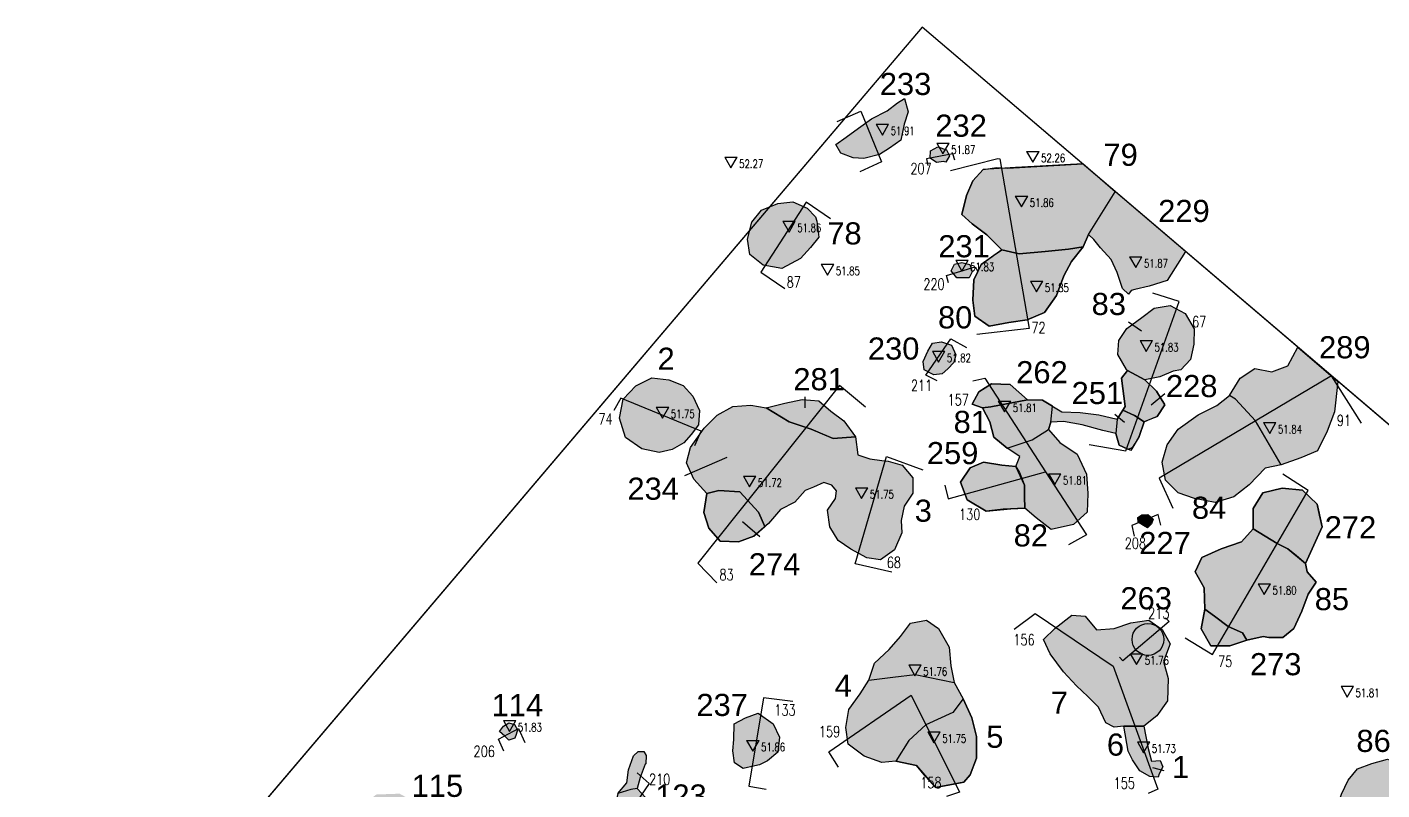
# Model space of a CAD drawing. Header units: millimetres. Extents: x 4462692 to 4462814, y 5793999 to 5794154.
# Drawn here: x 4462739.04 to 4462763.55, y 5794140.49 to 5794154.29 of the extents above; entities that cross this region are included whole.
import ezdxf

# ---------------------------------------------------------------- set-up
doc = ezdxf.new("R2010")
doc.units = ezdxf.units.MM
doc.linetypes.add('STRICHPUNKTX2', pattern=[50.8, 25.4, -12.7, 0, -12.7])
for name, color, linetype in [('00ProfilNr', 5, 'Continuous'), ('Befunde', 36, 'Continuous'), ('Befundnummern', 36, 'Continuous'), ('Flächengrenzen', 1, 'Continuous'), ('Grabungsgrenze', 102, 'STRICHPUNKTX2'), ('Gruben', 252, 'Continuous'), ('HÖHEN', 7, 'Continuous'), ('Pfosten', 254, 'Continuous'), ('Profile', 160, 'Continuous')]:
    doc.layers.add(name, color=color, linetype=linetype)
doc.styles.add('ROMANS', font='ROMANS.shx', dxfattribs={"width": 0.75})
doc.styles.get("Standard").update_dxf_attribs({"font": 'arial.ttf'})

# ---------------------------------------------------------------- blocks, each defined once
blk = doc.blocks.new('HP_FERTIG_OBERKANTE')
for p, q in [((-0.075, 0.13), (0.075, 0.13)), ((-0.075, 0.13), (0, 0)), ((0, 0), (0.075, 0.13))]:
    blk.add_line(p, q)
at = {"style": 'ROMANS', "width": 0.75}
blk.add_attdef('HÖHE', (0.1, 0), '', height=0.1, dxfattribs=at)

msp = doc.modelspace()

# ---------------------------------------------------------------- hatches: boundary and pattern name
at = {"layer": 'Gruben'}
h = msp.add_hatch(color=256, dxfattribs=at)
h.dxf.hatch_style = 1
h.paths.add_polyline_path([(4462754.912, 5794153.003), (4462754.978, 5794152.758), (4462754.909, 5794152.537), (4462754.851, 5794152.246), (4462754.641, 5794152.103), (4462754.464, 5794151.985), (4462754.178, 5794151.914), (4462753.983, 5794151.925), (4462753.763, 5794152.01), (4462753.671, 5794152.168), (4462753.86, 5794152.303), (4462754.081, 5794152.466), (4462754.32, 5794152.631), (4462754.602, 5794152.775), (4462754.785, 5794152.921)])
h = msp.add_hatch(color=256, dxfattribs=at)
h.dxf.hatch_style = 1
h.paths.add_polyline_path([(4462758.14, 5794151.816), (4462757.369, 5794151.774), (4462756.925, 5794151.751), (4462756.336, 5794151.717), (4462756.149, 5794151.511), (4462756.036, 5794151.247), (4462755.951, 5794150.899), (4462756.139, 5794150.732), (4462756.402, 5794150.531), (4462756.674, 5794150.261), (4462756.991, 5794150.188), (4462757.457, 5794150.235), (4462757.884, 5794150.275), (4462758.148, 5794150.319), (4462758.241, 5794150.537), (4462758.729, 5794151.314)])
h = msp.add_hatch(color=256, dxfattribs=at)
h.dxf.hatch_style = 1
h.paths.add_polyline_path([(4462759.998, 5794150.233), (4462759.669, 5794149.708), (4462759.339, 5794149.605), (4462759.083, 5794149.544), (4462759.018, 5794149.528), (4462758.966, 5794149.462), (4462758.858, 5794149.564), (4462758.762, 5794149.855), (4462758.654, 5794150.09), (4462758.462, 5794150.296), (4462758.34, 5794150.449), (4462758.241, 5794150.537), (4462758.148, 5794150.319), (4462757.938, 5794150.05), (4462757.799, 5794149.79), (4462757.667, 5794149.435), (4462757.448, 5794149.127), (4462757.133, 5794148.997), (4462756.805, 5794148.948), (4462756.447, 5794148.881), (4462756.185, 5794149.065), (4462756.153, 5794149.349), (4462756.167, 5794149.717), (4462756.299, 5794149.996), (4462756.526, 5794150.158), (4462756.674, 5794150.261), (4462756.402, 5794150.531), (4462756.139, 5794150.732), (4462755.951, 5794150.899), (4462756.036, 5794151.247), (4462756.149, 5794151.511), (4462756.336, 5794151.717), (4462756.585, 5794151.755), (4462756.783, 5794151.743), (4462758.14, 5794151.816)])
h = msp.add_hatch(color=256, dxfattribs=at)
h.dxf.hatch_style = 1
h.paths.add_polyline_path([(4462753.329, 5794150.782), (4462753.364, 5794150.493), (4462753.213, 5794150.303), (4462753.035, 5794150.107), (4462752.697, 5794149.927), (4462752.357, 5794149.987), (4462752.114, 5794150.179), (4462752.074, 5794150.453), (4462752.15, 5794150.763), (4462752.329, 5794150.979), (4462752.623, 5794151.099), (4462752.893, 5794151.129), (4462753.154, 5794151.016), (4462753.302, 5794150.857)])
h = msp.add_hatch(color=256, dxfattribs=at)
h.dxf.hatch_style = 1
h.paths.add_polyline_path([(4462756.674, 5794150.261), (4462756.299, 5794149.996), (4462756.167, 5794149.717), (4462756.153, 5794149.349), (4462756.185, 5794149.065), (4462756.447, 5794148.881), (4462756.805, 5794148.948), (4462757.133, 5794148.997), (4462757.448, 5794149.127), (4462757.667, 5794149.435), (4462757.799, 5794149.79), (4462757.938, 5794150.05), (4462758.148, 5794150.319), (4462757.884, 5794150.275), (4462757.457, 5794150.235), (4462756.991, 5794150.188)])
h = msp.add_hatch(color=256, dxfattribs=at)
h.dxf.hatch_style = 1
h.paths.add_polyline_path([(4462759.776, 5794148.069), (4462759.533, 5794147.963), (4462759.26, 5794147.911), (4462758.951, 5794148.079), (4462758.932, 5794148.099), (4462758.776, 5794148.369), (4462758.79, 5794148.624), (4462758.94, 5794148.84), (4462759.209, 5794149.039), (4462759.433, 5794149.21), (4462759.723, 5794149.258), (4462759.993, 5794149.11), (4462760.156, 5794148.836), (4462760.147, 5794148.556), (4462760.09, 5794148.28), (4462759.915, 5794148.093)])
h = msp.add_hatch(color=256, dxfattribs=at)
h.dxf.hatch_style = 1
h.paths.add_polyline_path([(4462762.758, 5794147.882), (4462762.693, 5794147.331), (4462762.565, 5794146.981), (4462762.389, 5794146.623), (4462762.086, 5794146.499), (4462761.728, 5794146.372), (4462761.439, 5794146.31), (4462761.148, 5794146.009), (4462760.871, 5794145.794), (4462760.535, 5794145.691), (4462760.164, 5794145.763), (4462759.865, 5794145.866), (4462759.637, 5794146.096), (4462759.578, 5794146.422), (4462759.666, 5794146.735), (4462759.866, 5794147.02), (4462760.227, 5794147.275), (4462760.563, 5794147.448), (4462760.793, 5794147.627), (4462760.987, 5794147.941), (4462761.253, 5794148.113), (4462761.56, 5794148.057), (4462761.851, 5794148.162), (4462762.034, 5794148.499)])
h = msp.add_hatch(color=256, dxfattribs=at)
h.dxf.hatch_style = 1
h.paths.add_polyline_path([(4462759.26, 5794147.911), (4462759.473, 5794147.708), (4462759.624, 5794147.456), (4462759.484, 5794147.245), (4462759.25, 5794147.151), (4462759.163, 5794146.883), (4462759.009, 5794146.634), (4462758.8, 5794146.731), (4462758.74, 5794146.938), (4462758.506, 5794146.991), (4462758.129, 5794147.095), (4462757.792, 5794147.157), (4462757.565, 5794147.144), (4462757.52, 5794147.01), (4462757.727, 5794146.778), (4462758.039, 5794146.567), (4462758.205, 5794146.202), (4462758.229, 5794145.852), (4462758.219, 5794145.516), (4462757.97, 5794145.296), (4462757.567, 5794145.203), (4462757.298, 5794145.416), (4462757.089, 5794145.587), (4462756.698, 5794145.568), (4462756.395, 5794145.532), (4462756.049, 5794145.742), (4462755.926, 5794146.058), (4462756.104, 5794146.321), (4462756.343, 5794146.423), (4462756.676, 5794146.365), (4462756.926, 5794146.34), (4462757.001, 5794146.523), (4462756.774, 5794146.676), (4462756.53, 5794146.873), (4462756.457, 5794147.151), (4462756.323, 5794147.406), (4462756.137, 5794147.472), (4462756.261, 5794147.696), (4462756.487, 5794147.841), (4462756.829, 5794147.824), (4462757.143, 5794147.548), (4462757.409, 5794147.544), (4462757.761, 5794147.334), (4462758.09, 5794147.318), (4462758.43, 5794147.278), (4462758.762, 5794147.197), (4462758.908, 5794147.428), (4462758.842, 5794147.94), (4462758.951, 5794148.079)])
h = msp.add_hatch(color=256, dxfattribs=at)
h.dxf.hatch_style = 1
h.paths.add_polyline_path([(4462758.866, 5794147.361), (4462759.076, 5794147.264), (4462759.25, 5794147.151), (4462759.362, 5794147.196), (4462759.484, 5794147.245), (4462759.624, 5794147.456), (4462759.473, 5794147.708), (4462759.26, 5794147.911), (4462758.951, 5794148.079), (4462758.842, 5794147.94), (4462758.908, 5794147.428)])
h = msp.add_hatch(color=256, dxfattribs=at)
h.dxf.hatch_style = 1
h.paths.add_polyline_path([(4462750.922, 5794146.773), (4462750.708, 5794146.653), (4462750.473, 5794146.598), (4462750.159, 5794146.66), (4462749.868, 5794146.868), (4462749.756, 5794147.219), (4462749.827, 5794147.561), (4462750.056, 5794147.799), (4462750.341, 5794147.944), (4462750.65, 5794147.909), (4462750.909, 5794147.811), (4462751.082, 5794147.618), (4462751.204, 5794147.358), (4462751.185, 5794147.094), (4462751.056, 5794146.921)])
h = msp.add_hatch(color=256, dxfattribs=at)
h.dxf.hatch_style = 1
h.paths.add_polyline_path([(4462754.621, 5794146.437), (4462754.871, 5794146.366), (4462755.064, 5794146.14), (4462755.068, 5794145.861), (4462754.911, 5794145.625), (4462754.853, 5794145.363), (4462754.868, 5794145.142), (4462754.734, 5794144.836), (4462754.481, 5794144.655), (4462754.235, 5794144.69), (4462753.944, 5794144.848), (4462753.714, 5794145.005), (4462753.563, 5794145.249), (4462753.524, 5794145.551), (4462753.666, 5794145.764), (4462753.685, 5794145.903), (4462753.6, 5794146.006), (4462753.456, 5794146.055), (4462753.271, 5794145.966), (4462753.116, 5794145.908), (4462752.932, 5794145.699), (4462752.67, 5794145.562), (4462752.453, 5794145.312), (4462752.189, 5794145.084), (4462751.911, 5794144.978), (4462751.58, 5794144.991), (4462751.377, 5794145.227), (4462751.286, 5794145.512), (4462751.339, 5794145.855), (4462751.101, 5794146.115), (4462750.972, 5794146.409), (4462751.04, 5794146.684), (4462751.287, 5794147.038), (4462751.522, 5794147.272), (4462751.811, 5794147.431), (4462752.134, 5794147.454), (4462752.41, 5794147.405), (4462752.747, 5794147.489), (4462753.06, 5794147.554), (4462753.367, 5794147.528), (4462753.579, 5794147.345), (4462753.815, 5794147.171), (4462754.026, 5794146.878), (4462754.071, 5794146.554), (4462754.288, 5794146.479), (4462754.506, 5794146.452)])
h = msp.add_hatch(color=256, dxfattribs=at)
h.dxf.hatch_style = 1
h.paths.add_polyline_path([(4462758.762, 5794147.197), (4462758.74, 5794146.938), (4462758.8, 5794146.731), (4462758.955, 5794146.659), (4462759.007, 5794146.676), (4462759.044, 5794146.691), (4462759.087, 5794146.759), (4462759.163, 5794146.883), (4462759.25, 5794147.151), (4462759.076, 5794147.264), (4462758.866, 5794147.361)])
h = msp.add_hatch(color=256, dxfattribs=at)
h.dxf.hatch_style = 1
h.paths.add_polyline_path([(4462761.224, 5794145.212), (4462761.658, 5794144.949), (4462761.764, 5794144.898), (4462761.852, 5794144.854), (4462762.002, 5794144.73), (4462762.171, 5794144.589), (4462762.473, 5794145.251), (4462762.426, 5794145.464), (4462762.383, 5794145.664), (4462762.114, 5794145.916), (4462761.747, 5794145.953), (4462761.399, 5794145.864), (4462761.225, 5794145.585)])
h = msp.add_hatch(color=256, dxfattribs=at)
h.dxf.hatch_style = 1
h.paths.add_polyline_path([(4462761.11, 5794143.203), (4462761.403, 5794143.269), (4462761.508, 5794143.249), (4462761.762, 5794143.249), (4462761.96, 5794143.412), (4462762.101, 5794143.724), (4462762.22, 5794144.035), (4462762.364, 5794144.251), (4462762.2, 5794144.439), (4462762.171, 5794144.589), (4462762.002, 5794144.73), (4462761.852, 5794144.854), (4462761.658, 5794144.949), (4462761.224, 5794145.212), (4462761.011, 5794144.979), (4462760.647, 5794144.852), (4462760.296, 5794144.696), (4462760.171, 5794144.436), (4462760.334, 5794144.149), (4462760.351, 5794143.764), (4462760.524, 5794143.632), (4462760.772, 5794143.446), (4462761.029, 5794143.331)])
h = msp.add_hatch(color=256, dxfattribs=at)
h.dxf.hatch_style = 1
h.paths.add_polyline_path([(4462755.991, 5794140.63), (4462755.478, 5794140.536), (4462755.3, 5794140.725), (4462755.131, 5794140.931), (4462754.757, 5794141.01), (4462754.505, 5794140.988), (4462754.184, 5794141.103), (4462753.896, 5794141.32), (4462753.852, 5794141.618), (4462753.91, 5794141.944), (4462754.114, 5794142.227), (4462754.268, 5794142.478), (4462754.369, 5794142.783), (4462754.636, 5794143.032), (4462754.84, 5794143.266), (4462755.024, 5794143.511), (4462755.311, 5794143.562), (4462755.529, 5794143.412), (4462755.722, 5794143.071), (4462755.755, 5794142.737), (4462755.811, 5794142.434), (4462755.975, 5794142.14), (4462756.134, 5794141.794), (4462756.215, 5794141.457), (4462756.22, 5794141.067), (4462756.102, 5794140.765)])
h = msp.add_hatch(color=256, dxfattribs=at)
h.dxf.hatch_style = 1
h.paths.add_polyline_path([(4462759.507, 5794140.724), (4462759.353, 5794140.732), (4462759.172, 5794140.836), (4462759.039, 5794141.034), (4462758.96, 5794141.194), (4462758.886, 5794141.642), (4462759.245, 5794141.642), (4462759.325, 5794141.24), (4462759.385, 5794141.014), (4462759.541, 5794141.026), (4462759.589, 5794140.911), (4462759.52, 5794140.785)])
h.paths.add_polyline_path([(4462758.886, 5794141.642), (4462758.707, 5794141.625), (4462758.558, 5794141.704), (4462758.426, 5794141.987), (4462758.229, 5794142.181), (4462758.029, 5794142.377), (4462757.789, 5794142.629), (4462757.552, 5794142.952), (4462757.43, 5794143.21), (4462757.642, 5794143.416), (4462757.94, 5794143.65), (4462758.181, 5794143.637), (4462758.39, 5794143.386), (4462758.709, 5794143.409), (4462759.01, 5794143.512), (4462759.337, 5794143.562), (4462759.576, 5794143.393), (4462759.719, 5794143.133), (4462759.598, 5794142.812), (4462759.683, 5794142.507), (4462759.676, 5794142.101), (4462759.482, 5794141.831), (4462759.245, 5794141.642)])
h = msp.add_hatch(color=256, dxfattribs=at)
h.dxf.hatch_style = 1
h.paths.add_polyline_path([(4462760.459, 5794143.098), (4462760.803, 5794143.095), (4462761.11, 5794143.203), (4462761.029, 5794143.331), (4462760.772, 5794143.446), (4462760.351, 5794143.764), (4462760.28, 5794143.405)])
h = msp.add_hatch(color=256, dxfattribs=at)
h.dxf.hatch_style = 1
h.paths.add_polyline_path([(4462755.302, 5794141.666), (4462754.993, 5794141.385), (4462754.757, 5794141.01), (4462754.505, 5794140.988), (4462754.184, 5794141.103), (4462753.896, 5794141.32), (4462753.852, 5794141.618), (4462753.91, 5794141.944), (4462754.114, 5794142.227), (4462754.268, 5794142.478), (4462754.706, 5794142.531), (4462755.105, 5794142.578), (4462755.811, 5794142.434), (4462755.975, 5794142.14), (4462755.791, 5794141.894)])
h = msp.add_hatch(color=256, dxfattribs=at)
h.dxf.hatch_style = 1
h.paths.add_polyline_path([(4462745.172, 5794139.292), (4462744.984, 5794139.483), (4462744.79, 5794139.701), (4462744.885, 5794140.004), (4462745.076, 5794140.193), (4462745.357, 5794140.408), (4462745.779, 5794140.423), (4462746.15, 5794140.219), (4462746.363, 5794139.98), (4462746.323, 5794139.712), (4462746.088, 5794139.598), (4462746.184, 5794139.338), (4462746.138, 5794139.143), (4462745.812, 5794139.091), (4462745.538, 5794139.128), (4462745.311, 5794139.258)])
h.paths.add_polyline_path([(4462748.606, 5794137.825), (4462748.445, 5794137.779), (4462748.326, 5794137.788), (4462748.197, 5794137.924), (4462748.149, 5794138.052), (4462748.24, 5794138.212), (4462748.388, 5794138.306), (4462748.558, 5794138.282), (4462748.686, 5794138.143), (4462748.69, 5794138.003), (4462748.637, 5794137.886)])
h.paths.add_polyline_path([(4462752.204, 5794140.928), (4462751.995, 5794140.878), (4462751.836, 5794140.979), (4462751.808, 5794141.199), (4462751.826, 5794141.404), (4462751.835, 5794141.685), (4462752.039, 5794141.793), (4462752.265, 5794141.881), (4462752.538, 5794141.689), (4462752.651, 5794141.445), (4462752.62, 5794141.173), (4462752.434, 5794141.017), (4462752.292, 5794140.946)])
h.paths.add_polyline_path([(4462754.232, 5794138.767), (4462753.927, 5794138.798), (4462753.668, 5794138.767), (4462753.375, 5794138.82), (4462753.248, 5794138.983), (4462753.262, 5794139.254), (4462753.291, 5794139.508), (4462753.299, 5794139.783), (4462753.37, 5794140.007), (4462753.608, 5794140.189), (4462753.857, 5794140.218), (4462754.203, 5794140.21), (4462754.437, 5794140.03), (4462754.704, 5794139.827), (4462754.755, 5794139.472), (4462754.629, 5794139.1), (4462754.519, 5794138.968), (4462754.341, 5794138.808)])
h.paths.add_polyline_path([(4462756.426, 5794138.887), (4462756.218, 5794138.823), (4462755.988, 5794138.926), (4462755.855, 5794139.132), (4462755.729, 5794139.357), (4462755.743, 5794139.661), (4462755.883, 5794139.895), (4462756.09, 5794140.083), (4462756.345, 5794140.111), (4462756.625, 5794139.963), (4462756.823, 5794139.737), (4462756.892, 5794139.435), (4462756.851, 5794139.255), (4462756.708, 5794139.027), (4462756.543, 5794138.908)])
h.paths.add_polyline_path([(4462752.261, 5794136.86), (4462752.084, 5794136.718), (4462751.897, 5794136.508), (4462751.75, 5794136.336), (4462751.57, 5794136.281), (4462751.521, 5794135.905), (4462751.433, 5794135.681), (4462751.215, 5794135.432), (4462750.969, 5794135.385), (4462750.809, 5794135.572), (4462750.612, 5794135.714), (4462750.458, 5794135.911), (4462750.492, 5794136.156), (4462750.693, 5794136.377), (4462750.883, 5794136.536), (4462750.988, 5794136.844), (4462751.092, 5794137.121), (4462751.312, 5794137.362), (4462751.486, 5794137.66), (4462751.555, 5794137.808), (4462751.527, 5794137.901), (4462751.637, 5794138.001), (4462751.871, 5794138.004), (4462752.115, 5794138.006), (4462752.365, 5794137.91), (4462752.525, 5794137.922), (4462752.668, 5794137.957), (4462752.759, 5794137.937), (4462752.736, 5794137.861), (4462752.666, 5794137.822), (4462752.618, 5794137.791), (4462752.569, 5794137.704), (4462752.571, 5794137.461), (4462752.48, 5794137.296), (4462752.376, 5794137.127), (4462752.332, 5794136.9)])
h = msp.add_hatch(color=256, dxfattribs=at)
h.dxf.hatch_style = 1
h.paths.add_polyline_path([(4462765.039, 5794139.845), (4462764.827, 5794140.001), (4462764.607, 5794140.176), (4462764.457, 5794140.441), (4462764.416, 5794140.799), (4462764.497, 5794141.04), (4462764.78, 5794141.251), (4462765.05, 5794141.349), (4462765.412, 5794141.287), (4462765.653, 5794141.087), (4462765.746, 5794140.794), (4462765.701, 5794140.473), (4462765.683, 5794140.205), (4462765.601, 5794139.96), (4462765.502, 5794139.785), (4462765.339, 5794139.783), (4462765.157, 5794139.812)])
h.paths.add_polyline_path([(4462762.992, 5794139.72), (4462762.768, 5794139.914), (4462762.726, 5794140.143), (4462762.821, 5794140.412), (4462762.944, 5794140.667), (4462763.112, 5794140.872), (4462763.372, 5794140.967), (4462763.653, 5794141.049), (4462763.925, 5794140.936), (4462764.066, 5794140.731), (4462764.243, 5794140.548), (4462764.26, 5794140.291), (4462764.133, 5794139.979), (4462763.864, 5794139.783), (4462763.627, 5794139.692), (4462763.354, 5794139.629), (4462763.146, 5794139.678)])
h.paths.add_polyline_path([(4462761.9, 5794138.079), (4462761.704, 5794138.175), (4462761.453, 5794138.237), (4462761.221, 5794138.412), (4462761.132, 5794138.655), (4462761.166, 5794138.946), (4462761.249, 5794139.153), (4462761.483, 5794139.322), (4462761.809, 5794139.331), (4462762.067, 5794139.253), (4462762.275, 5794139.27), (4462762.359, 5794138.943), (4462762.37, 5794138.672), (4462762.339, 5794138.42), (4462762.197, 5794138.192), (4462762.026, 5794138.04)])
h = msp.add_hatch(color=256, dxfattribs=at)
h.dxf.hatch_style = 1
h.paths.add_polyline_path([(4462750.794, 5794137.959), (4462750.791, 5794137.676), (4462750.713, 5794137.426), (4462750.572, 5794137.145), (4462750.312, 5794137.013), (4462749.962, 5794136.914), (4462749.661, 5794136.862), (4462749.343, 5794136.891), (4462749.101, 5794136.948), (4462748.891, 5794137.232), (4462748.884, 5794137.589), (4462748.97, 5794137.891), (4462749.079, 5794138.233), (4462749.164, 5794138.541), (4462749.311, 5794138.883), (4462749.399, 5794139.183), (4462749.451, 5794139.511), (4462749.579, 5794139.814), (4462749.662, 5794140.173), (4462749.73, 5794140.428), (4462749.888, 5794140.62), (4462749.921, 5794140.857), (4462750.01, 5794141.106), (4462750.098, 5794141.185), (4462750.196, 5794141.187), (4462750.243, 5794141.115), (4462750.236, 5794140.96), (4462750.222, 5794140.957), (4462750.13, 5794140.713), (4462750.075, 5794140.515), (4462750.235, 5794140.348), (4462750.315, 5794140.23), (4462750.331, 5794140.1), (4462750.223, 5794140.002), (4462750.03, 5794139.906), (4462749.844, 5794139.666), (4462749.796, 5794139.417), (4462749.724, 5794139.081), (4462749.702, 5794138.856), (4462749.716, 5794138.678), (4462749.884, 5794138.564), (4462750.191, 5794138.472), (4462750.477, 5794138.316), (4462750.664, 5794138.167), (4462750.754, 5794138.032)])
at = {"layer": 'Pfosten'}
h = msp.add_hatch(color=256, dxfattribs=at)
h.dxf.hatch_style = 1
h.paths.add_polyline_path([(4462755.622, 5794151.86), (4462755.493, 5794151.843), (4462755.376, 5794151.921), (4462755.386, 5794152.052), (4462755.52, 5794152.127), (4462755.674, 5794152.071), (4462755.728, 5794151.963), (4462755.66, 5794151.85)])
h = msp.add_hatch(color=256, dxfattribs=at)
h.dxf.hatch_style = 1
h.paths.add_polyline_path([(4462756.009, 5794149.754), (4462755.863, 5794149.756), (4462755.756, 5794149.882), (4462755.817, 5794150.001), (4462755.95, 5794150.033), (4462756.098, 5794149.997), (4462756.141, 5794149.866), (4462756.084, 5794149.758)])
h = msp.add_hatch(color=256, dxfattribs=at)
h.dxf.hatch_style = 1
h.paths.add_polyline_path([(4462755.595, 5794148.021), (4462755.445, 5794148.001), (4462755.268, 5794148.094), (4462755.255, 5794148.24), (4462755.334, 5794148.427), (4462755.421, 5794148.572), (4462755.582, 5794148.599), (4462755.762, 5794148.537), (4462755.843, 5794148.363), (4462755.805, 5794148.224), (4462755.698, 5794148.109)])
h = msp.add_hatch(color=256, dxfattribs=at)
h.dxf.hatch_style = 1
h.paths.add_polyline_path([(4462756.323, 5794147.406), (4462756.475, 5794147.423), (4462757.143, 5794147.548), (4462756.829, 5794147.824), (4462756.487, 5794147.841), (4462756.261, 5794147.696), (4462756.137, 5794147.472)])
h = msp.add_hatch(color=256, dxfattribs=at)
h.dxf.hatch_style = 1
h.paths.add_polyline_path([(4462759.311, 5794145.232), (4462759.237, 5794145.273), (4462759.141, 5794145.334), (4462759.136, 5794145.418), (4462759.211, 5794145.471), (4462759.317, 5794145.473), (4462759.412, 5794145.39), (4462759.385, 5794145.306), (4462759.342, 5794145.262)])
h = msp.add_hatch(color=256, dxfattribs=at)
h.dxf.hatch_style = 1
edge = h.paths.add_edge_path()
edge.add_arc((4462759.318, 5794143.213), 0.287, 0, 360)
h = msp.add_hatch(color=256, dxfattribs=at)
h.dxf.hatch_style = 1
h.paths.add_polyline_path([(4462747.863, 5794141.427), (4462747.754, 5794141.391), (4462747.681, 5794141.463), (4462747.587, 5794141.55), (4462747.661, 5794141.646), (4462747.755, 5794141.704), (4462747.859, 5794141.676), (4462747.915, 5794141.578), (4462747.89, 5794141.494)])

# ---------------------------------------------------------------- linework, layer by layer
at = {"layer": 'Befunde'}
for points, elevation in [([(4462758.14, 5794151.816), (4462757.369, 5794151.774), (4462756.925, 5794151.751), (4462756.336, 5794151.717), (4462756.149, 5794151.511), (4462756.036, 5794151.247), (4462755.951, 5794150.899), (4462756.139, 5794150.732), (4462756.402, 5794150.531), (4462756.674, 5794150.261), (4462756.991, 5794150.188), (4462757.457, 5794150.235), (4462757.884, 5794150.275), (4462758.148, 5794150.319), (4462758.241, 5794150.537), (4462758.729, 5794151.314)], 52.354), ([(4462756.674, 5794150.261), (4462756.299, 5794149.996), (4462756.167, 5794149.717), (4462756.153, 5794149.349), (4462756.185, 5794149.065), (4462756.447, 5794148.881), (4462756.805, 5794148.948), (4462757.133, 5794148.997), (4462757.448, 5794149.127), (4462757.667, 5794149.435), (4462757.799, 5794149.79), (4462757.938, 5794150.05), (4462758.148, 5794150.319), (4462757.884, 5794150.275), (4462757.457, 5794150.235), (4462756.991, 5794150.188)], 51.995), ([(4462761.265, 5794147.166), (4462760.902, 5794147.56), (4462760.793, 5794147.627), (4462760.987, 5794147.941), (4462761.253, 5794148.113), (4462761.56, 5794148.057), (4462761.851, 5794148.162), (4462762.034, 5794148.499), (4462762.758, 5794147.882), (4462762.693, 5794147.331), (4462762.565, 5794146.981), (4462762.389, 5794146.623), (4462762.086, 5794146.499), (4462761.728, 5794146.372)], 51.97), ([(4462758.866, 5794147.361), (4462759.076, 5794147.264), (4462759.25, 5794147.151), (4462759.362, 5794147.196), (4462759.484, 5794147.245), (4462759.624, 5794147.456), (4462759.473, 5794147.708), (4462759.26, 5794147.911), (4462758.951, 5794148.079), (4462758.951, 5794148.079), (4462758.842, 5794147.94), (4462758.908, 5794147.428)], 51.947), ([(4462756.323, 5794147.406), (4462756.475, 5794147.423), (4462756.475, 5794147.423), (4462757.143, 5794147.548), (4462756.829, 5794147.824), (4462756.487, 5794147.841), (4462756.261, 5794147.696), (4462756.137, 5794147.472)], 51.926), ([(4462752.41, 5794147.405), (4462752.747, 5794147.489), (4462753.06, 5794147.554), (4462753.367, 5794147.528), (4462753.579, 5794147.345), (4462753.815, 5794147.171), (4462754.026, 5794146.878), (4462753.623, 5794146.85), (4462753.438, 5794146.927), (4462753.226, 5794147.015), (4462752.83, 5794147.149)], 51.836), ([(4462756.774, 5794146.676), (4462757.225, 5794146.824), (4462757.52, 5794147.01), (4462757.565, 5794147.144), (4462757.59, 5794147.436), (4462757.409, 5794147.544), (4462757.143, 5794147.548), (4462756.475, 5794147.423), (4462756.475, 5794147.423), (4462756.323, 5794147.406), (4462756.457, 5794147.151), (4462756.53, 5794146.873)], 51.935), ([(4462758.762, 5794147.197), (4462758.74, 5794146.938), (4462758.8, 5794146.731), (4462758.955, 5794146.659), (4462759.007, 5794146.676), (4462759.044, 5794146.691), (4462759.087, 5794146.759), (4462759.163, 5794146.883), (4462759.25, 5794147.151), (4462759.076, 5794147.264), (4462758.866, 5794147.361), (4462758.762, 5794147.197)], 51.947), ([(4462756.926, 5794146.34), (4462756.676, 5794146.365), (4462756.343, 5794146.423), (4462756.104, 5794146.321), (4462755.926, 5794146.058), (4462756.049, 5794145.742), (4462756.395, 5794145.532), (4462756.836, 5794145.575), (4462757.089, 5794145.587), (4462757.085, 5794145.802), (4462757.085, 5794146.002)], 51.919), ([(4462751.339, 5794145.855), (4462751.286, 5794145.512), (4462751.377, 5794145.227), (4462751.58, 5794144.991), (4462751.911, 5794144.978), (4462752.189, 5794145.084), (4462752.387, 5794145.255), (4462752.271, 5794145.518), (4462751.935, 5794145.885), (4462751.555, 5794145.908)], 51.836), ([(4462761.224, 5794145.212), (4462761.658, 5794144.949), (4462761.764, 5794144.898), (4462761.852, 5794144.854), (4462762.002, 5794144.73), (4462762.171, 5794144.589), (4462762.171, 5794144.589), (4462762.171, 5794144.589), (4462762.473, 5794145.251), (4462762.426, 5794145.464), (4462762.383, 5794145.664), (4462762.114, 5794145.916), (4462761.747, 5794145.953), (4462761.399, 5794145.864), (4462761.225, 5794145.585)], 51.866), ([(4462761.11, 5794143.203), (4462761.403, 5794143.269), (4462761.508, 5794143.249), (4462761.762, 5794143.249), (4462761.96, 5794143.412), (4462762.101, 5794143.724), (4462762.22, 5794144.035), (4462762.364, 5794144.251), (4462762.2, 5794144.439), (4462762.171, 5794144.589), (4462762.002, 5794144.73), (4462761.852, 5794144.854), (4462761.658, 5794144.949), (4462761.224, 5794145.212), (4462761.224, 5794145.212), (4462761.011, 5794144.979), (4462760.647, 5794144.852), (4462760.296, 5794144.696), (4462760.171, 5794144.436), (4462760.334, 5794144.149), (4462760.351, 5794143.764), (4462760.524, 5794143.632), (4462760.772, 5794143.446), (4462761.029, 5794143.331)], 51.866), ([(4462760.459, 5794143.098), (4462760.803, 5794143.095), (4462761.11, 5794143.203), (4462761.029, 5794143.331), (4462760.772, 5794143.446), (4462760.351, 5794143.764), (4462760.28, 5794143.405)], 51.934), ([(4462755.302, 5794141.666), (4462755.302, 5794141.666), (4462754.993, 5794141.385), (4462754.757, 5794141.01), (4462754.505, 5794140.988), (4462754.184, 5794141.103), (4462753.896, 5794141.32), (4462753.852, 5794141.618), (4462753.91, 5794141.944), (4462754.114, 5794142.227), (4462754.268, 5794142.478), (4462754.706, 5794142.531), (4462755.105, 5794142.578), (4462755.811, 5794142.434), (4462755.975, 5794142.14), (4462755.791, 5794141.894)], 51.89), ([(4462754.757, 5794141.01), (4462755.131, 5794140.931), (4462755.478, 5794140.536), (4462755.833, 5794140.601), (4462755.991, 5794140.63), (4462756.102, 5794140.765), (4462756.22, 5794141.067), (4462756.215, 5794141.457), (4462756.134, 5794141.794), (4462755.975, 5794142.14), (4462755.791, 5794141.894), (4462755.302, 5794141.666), (4462754.993, 5794141.385)], 51.888), ([(4462750.075, 5794140.515), (4462749.962, 5794140.499), (4462749.73, 5794140.428), (4462749.708, 5794140.345), (4462749.662, 5794140.173), (4462749.645, 5794140.1), (4462749.737, 5794139.98), (4462749.902, 5794139.92), (4462750.03, 5794139.906), (4462750.223, 5794140.002), (4462750.331, 5794140.1), (4462750.315, 5794140.23), (4462750.235, 5794140.348)], 51.982)]:
    msp.add_lwpolyline(points, close=True, dxfattribs=dict(at, elevation=elevation))
for points, elevation in [([(4462752.41, 5794147.405), (4462752.83, 5794147.149), (4462753.226, 5794147.015), (4462753.623, 5794146.85), (4462754.026, 5794146.878)], 51.849), ([(4462756.926, 5794146.34), (4462756.995, 5794146.236), (4462757.085, 5794146.002), (4462757.085, 5794145.802), (4462757.089, 5794145.587)], 51.919), ([(4462751.339, 5794145.855), (4462751.555, 5794145.908), (4462751.935, 5794145.885), (4462752.271, 5794145.518), (4462752.271, 5794145.518), (4462752.387, 5794145.255)], 51.862), ([(4462761.224, 5794145.212), (4462761.224, 5794145.212), (4462761.658, 5794144.949), (4462761.852, 5794144.854), (4462762.171, 5794144.589)], 51.947), ([(4462761.11, 5794143.203), (4462761.029, 5794143.331), (4462760.772, 5794143.446), (4462760.524, 5794143.632), (4462760.351, 5794143.764)], 51.866)]:
    msp.add_lwpolyline(points, dxfattribs=dict(at, elevation=elevation))
for points in [[(4462754.912, 5794153.003, 52.054), (4462754.978, 5794152.758, 52.039), (4462754.909, 5794152.537, 52.039), (4462754.851, 5794152.246, 51.999), (4462754.641, 5794152.103, 52.003), (4462754.464, 5794151.985, 52.014), (4462754.178, 5794151.914, 51.997), (4462753.983, 5794151.925, 52.005), (4462753.763, 5794152.01, 52.014), (4462753.671, 5794152.168, 52.033), (4462753.86, 5794152.303, 52.037), (4462754.081, 5794152.466, 52.047), (4462754.32, 5794152.631, 52.047), (4462754.602, 5794152.775, 52.047), (4462754.785, 5794152.921, 52.047)], [(4462755.622, 5794151.86, 51.975), (4462755.493, 5794151.843, 51.975), (4462755.376, 5794151.921, 51.993), (4462755.386, 5794152.052, 51.993), (4462755.52, 5794152.127, 52.011), (4462755.674, 5794152.071, 51.996), (4462755.728, 5794151.963, 51.979), (4462755.66, 5794151.85, 51.979)], [(4462753.329, 5794150.782, 51.975), (4462753.364, 5794150.493, 51.977), (4462753.213, 5794150.303, 51.973), (4462753.035, 5794150.107, 51.983), (4462752.697, 5794149.927, 51.959), (4462752.357, 5794149.987, 51.959), (4462752.114, 5794150.179, 51.958), (4462752.074, 5794150.453, 51.958), (4462752.15, 5794150.763, 52.004), (4462752.329, 5794150.979, 51.998), (4462752.623, 5794151.099, 52.014), (4462752.893, 5794151.129, 52.028), (4462753.154, 5794151.016, 52.013), (4462753.302, 5794150.857, 51.988)], [(4462756.009, 5794149.754, 51.969), (4462755.863, 5794149.756, 51.969), (4462755.756, 5794149.882, 51.95), (4462755.817, 5794150.001, 51.971), (4462755.95, 5794150.033, 51.972), (4462756.098, 5794149.997, 51.972), (4462756.141, 5794149.866, 51.997), (4462756.084, 5794149.758, 51.998)], [(4462759.776, 5794148.069, 51.948), (4462759.533, 5794147.963, 51.935), (4462759.26, 5794147.911, 51.935), (4462758.951, 5794148.079, 51.947), (4462758.932, 5794148.099, 51.936), (4462758.776, 5794148.369, 51.93), (4462758.79, 5794148.624, 51.929), (4462758.94, 5794148.84, 51.932), (4462759.209, 5794149.039, 51.931), (4462759.433, 5794149.21, 51.965), (4462759.723, 5794149.258, 51.965), (4462759.993, 5794149.11, 51.944), (4462760.156, 5794148.836, 51.945), (4462760.147, 5794148.556, 51.959), (4462760.09, 5794148.28, 51.918), (4462759.915, 5794148.093, 51.933)], [(4462759.776, 5794148.069, 51.948), (4462759.533, 5794147.963, 51.935), (4462759.26, 5794147.911, 51.935), (4462758.951, 5794148.079, 51.947), (4462758.932, 5794148.099, 51.936), (4462758.776, 5794148.369, 51.93), (4462758.79, 5794148.624, 51.929), (4462758.94, 5794148.84, 51.932), (4462759.209, 5794149.039, 51.931), (4462759.433, 5794149.21, 51.965), (4462759.723, 5794149.258, 51.965), (4462759.993, 5794149.11, 51.944), (4462760.156, 5794148.836, 51.945), (4462760.147, 5794148.556, 51.959), (4462760.09, 5794148.28, 51.918), (4462759.915, 5794148.093, 51.933)], [(4462755.595, 5794148.021, 51.933), (4462755.445, 5794148.001, 51.95), (4462755.268, 5794148.094, 51.938), (4462755.255, 5794148.24, 51.96), (4462755.334, 5794148.427, 51.957), (4462755.421, 5794148.572, 51.94), (4462755.582, 5794148.599, 51.922), (4462755.762, 5794148.537, 51.939), (4462755.843, 5794148.363, 51.94), (4462755.805, 5794148.224, 51.929), (4462755.698, 5794148.109, 51.966)], [(4462759.26, 5794147.911, 51.935), (4462759.473, 5794147.708, 51.927), (4462759.624, 5794147.456, 51.958), (4462759.484, 5794147.245, 51.944), (4462759.25, 5794147.151, 51.944), (4462759.163, 5794146.883, 51.945), (4462759.009, 5794146.634, 51.946), (4462758.8, 5794146.731, 51.945), (4462758.74, 5794146.938, 51.947), (4462758.506, 5794146.991, 51.947), (4462758.129, 5794147.095, 51.947), (4462757.792, 5794147.157, 51.943), (4462757.565, 5794147.144, 51.929), (4462757.52, 5794147.01, 51.941), (4462757.727, 5794146.778, 51.946), (4462758.039, 5794146.567, 51.939), (4462758.205, 5794146.202, 51.942), (4462758.229, 5794145.852, 51.944), (4462758.219, 5794145.516, 51.959), (4462757.97, 5794145.296, 51.971), (4462757.567, 5794145.203, 51.948), (4462757.298, 5794145.416, 51.916), (4462757.089, 5794145.587, 51.908), (4462756.698, 5794145.568, 51.919), (4462756.395, 5794145.532, 51.914), (4462756.049, 5794145.742, 51.931), (4462755.926, 5794146.058, 51.907), (4462756.104, 5794146.321, 51.924), (4462756.343, 5794146.423, 51.935), (4462756.676, 5794146.365, 51.936), (4462756.926, 5794146.34, 51.919), (4462757.001, 5794146.523, 51.949), (4462756.774, 5794146.676, 51.935), (4462756.53, 5794146.873, 51.941), (4462756.457, 5794147.151, 51.947), (4462756.323, 5794147.406, 51.946), (4462756.137, 5794147.472, 51.948), (4462756.261, 5794147.696, 51.948), (4462756.487, 5794147.841, 51.937), (4462756.829, 5794147.824, 51.94), (4462757.143, 5794147.548, 51.926), (4462757.409, 5794147.544, 51.901), (4462757.761, 5794147.334, 51.921), (4462758.09, 5794147.318, 51.925), (4462758.43, 5794147.278, 51.947), (4462758.762, 5794147.197, 51.947), (4462758.908, 5794147.428, 51.961), (4462758.842, 5794147.94, 51.946), (4462758.951, 5794148.079, 51.935)], [(4462750.922, 5794146.773, 51.845), (4462750.708, 5794146.653, 51.845), (4462750.473, 5794146.598, 51.845), (4462750.159, 5794146.66, 51.881), (4462749.868, 5794146.868, 51.88), (4462749.756, 5794147.219, 51.878), (4462749.827, 5794147.561, 51.887), (4462750.056, 5794147.799, 51.915), (4462750.341, 5794147.944, 51.912), (4462750.65, 5794147.909, 51.884), (4462750.909, 5794147.811, 51.877), (4462751.082, 5794147.618, 51.878), (4462751.204, 5794147.358, 51.818), (4462751.185, 5794147.094, 51.836), (4462751.056, 5794146.921, 51.848)], [(4462754.621, 5794146.437, 51.877), (4462754.871, 5794146.366, 51.901), (4462755.064, 5794146.14, 51.843), (4462755.068, 5794145.861, 51.867), (4462754.911, 5794145.625, 51.88), (4462754.853, 5794145.363, 51.867), (4462754.868, 5794145.142, 51.865), (4462754.734, 5794144.836, 51.853), (4462754.481, 5794144.655, 51.831), (4462754.235, 5794144.69, 51.817), (4462753.944, 5794144.848, 51.845), (4462753.714, 5794145.005, 51.843), (4462753.563, 5794145.249, 51.851), (4462753.524, 5794145.551, 51.854), (4462753.666, 5794145.764, 51.842), (4462753.685, 5794145.903, 51.841), (4462753.6, 5794146.006, 51.858), (4462753.456, 5794146.055, 51.836), (4462753.271, 5794145.966, 51.807), (4462753.116, 5794145.908, 51.8), (4462752.932, 5794145.699, 51.834), (4462752.67, 5794145.562, 51.845), (4462752.453, 5794145.312, 51.875), (4462752.189, 5794145.084, 51.861), (4462751.911, 5794144.978, 51.861), (4462751.58, 5794144.991, 51.855), (4462751.377, 5794145.227, 51.852), (4462751.286, 5794145.512, 51.858), (4462751.339, 5794145.855, 51.862), (4462751.101, 5794146.115, 51.86), (4462750.972, 5794146.409, 51.842), (4462751.04, 5794146.684, 51.841), (4462751.287, 5794147.038, 51.84), (4462751.522, 5794147.272, 51.829), (4462751.811, 5794147.431, 51.829), (4462752.134, 5794147.454, 51.829), (4462752.41, 5794147.405, 51.843), (4462752.747, 5794147.489, 51.857), (4462753.06, 5794147.554, 51.857), (4462753.367, 5794147.528, 51.874), (4462753.579, 5794147.345, 51.876), (4462753.815, 5794147.171, 51.875), (4462754.026, 5794146.878, 51.848), (4462754.071, 5794146.554, 51.861), (4462754.288, 5794146.479, 51.866), (4462754.506, 5794146.452, 51.882)], [(4462761.403, 5794143.269, 51.895), (4462761.11, 5794143.203, 51.866), (4462760.803, 5794143.095, 51.885), (4462760.459, 5794143.098, 51.934), (4462760.28, 5794143.405, 51.952), (4462760.351, 5794143.764, 51.95), (4462760.334, 5794144.149, 51.921), (4462760.171, 5794144.436, 51.967), (4462760.296, 5794144.696, 51.967), (4462760.647, 5794144.852, 51.961), (4462761.011, 5794144.979, 51.961), (4462761.224, 5794145.212, 51.947), (4462761.225, 5794145.585, 51.944), (4462761.399, 5794145.864, 51.956), (4462761.747, 5794145.953, 51.966), (4462762.114, 5794145.916, 51.942), (4462762.383, 5794145.664, 51.943), (4462762.473, 5794145.251, 51.926), (4462762.171, 5794144.589, 51.924), (4462762.171, 5794144.589, 51.924), (4462762.2, 5794144.439, 51.914), (4462762.364, 5794144.251, 51.896), (4462762.22, 5794144.035, 51.898), (4462762.101, 5794143.724, 51.915), (4462761.96, 5794143.412, 51.917), (4462761.762, 5794143.249, 51.927), (4462761.508, 5794143.249, 51.921)], [(4462759.311, 5794145.232, 51.953), (4462759.237, 5794145.273, 51.946), (4462759.141, 5794145.334, 51.946), (4462759.136, 5794145.418, 51.954), (4462759.211, 5794145.471, 51.938), (4462759.317, 5794145.473, 51.955), (4462759.412, 5794145.39, 51.967), (4462759.385, 5794145.306, 51.968), (4462759.342, 5794145.262, 51.968)], [(4462755.991, 5794140.63, 51.846), (4462755.478, 5794140.536, 51.849), (4462755.3, 5794140.725, 51.867), (4462755.131, 5794140.931, 51.889), (4462754.757, 5794141.01, 51.888), (4462754.505, 5794140.988, 51.885), (4462754.184, 5794141.103, 51.867), (4462753.896, 5794141.32, 51.876), (4462753.852, 5794141.618, 51.889), (4462753.91, 5794141.944, 51.887), (4462754.114, 5794142.227, 51.907), (4462754.268, 5794142.478, 51.925), (4462754.369, 5794142.783, 51.939), (4462754.636, 5794143.032, 51.897), (4462754.84, 5794143.266, 51.869), (4462755.024, 5794143.511, 51.867), (4462755.311, 5794143.562, 51.885), (4462755.529, 5794143.412, 51.865), (4462755.722, 5794143.071, 51.885), (4462755.755, 5794142.737, 51.878), (4462755.811, 5794142.434, 51.87), (4462755.975, 5794142.14, 51.893), (4462756.134, 5794141.794, 51.906), (4462756.215, 5794141.457, 51.884), (4462756.22, 5794141.067, 51.88), (4462756.102, 5794140.765, 51.887)], [(4462758.886, 5794141.642, 51.88), (4462758.707, 5794141.625, 51.88), (4462758.558, 5794141.704, 51.879), (4462758.426, 5794141.987, 51.877), (4462758.229, 5794142.181, 51.875), (4462758.029, 5794142.377, 51.858), (4462757.789, 5794142.629, 51.856), (4462757.552, 5794142.952, 51.872), (4462757.43, 5794143.21, 51.886), (4462757.642, 5794143.416, 51.892), (4462757.94, 5794143.65, 51.902), (4462758.181, 5794143.637, 51.902), (4462758.39, 5794143.386, 51.915), (4462758.709, 5794143.409, 51.898), (4462759.01, 5794143.512, 51.929), (4462759.337, 5794143.562, 51.958), (4462759.576, 5794143.393, 51.929), (4462759.719, 5794143.133, 51.93), (4462759.598, 5794142.812, 51.931), (4462759.683, 5794142.507, 51.919), (4462759.676, 5794142.101, 51.919), (4462759.482, 5794141.831, 51.912), (4462759.245, 5794141.642, 51.881), (4462758.886, 5794141.642, 51.88)], [(4462752.204, 5794140.928, 51.969), (4462751.995, 5794140.878, 51.979), (4462751.836, 5794140.979, 52), (4462751.808, 5794141.199, 52), (4462751.826, 5794141.404, 52), (4462751.835, 5794141.685, 51.988), (4462752.039, 5794141.793, 51.945), (4462752.265, 5794141.881, 51.912), (4462752.538, 5794141.689, 51.888), (4462752.651, 5794141.445, 51.893), (4462752.62, 5794141.173, 51.893), (4462752.434, 5794141.017, 51.922), (4462752.292, 5794140.946, 51.97)], [(4462747.863, 5794141.427, 51.98), (4462747.754, 5794141.391, 51.997), (4462747.681, 5794141.463, 51.991), (4462747.587, 5794141.55, 51.988), (4462747.661, 5794141.646, 51.967), (4462747.755, 5794141.704, 51.967), (4462747.859, 5794141.676, 51.967), (4462747.915, 5794141.578, 51.968), (4462747.89, 5794141.494, 51.981)], [(4462759.507, 5794140.724, 51.843), (4462759.353, 5794140.732, 51.848), (4462759.172, 5794140.836, 51.859), (4462759.039, 5794141.034, 51.838), (4462758.96, 5794141.194, 51.859), (4462758.886, 5794141.642, 51.88), (4462759.245, 5794141.642, 51.881), (4462759.325, 5794141.24, 51.868), (4462759.385, 5794141.014, 51.866), (4462759.541, 5794141.026, 51.875), (4462759.589, 5794140.911, 51.879), (4462759.52, 5794140.785, 51.84)], [(4462762.992, 5794139.72, 51.866), (4462762.768, 5794139.914, 51.88), (4462762.726, 5794140.143, 51.884), (4462762.821, 5794140.412, 51.882), (4462762.944, 5794140.667, 51.897), (4462763.112, 5794140.872, 51.908), (4462763.372, 5794140.967, 51.907), (4462763.653, 5794141.049, 51.884), (4462763.925, 5794140.936, 51.889), (4462764.066, 5794140.731, 51.901), (4462764.243, 5794140.548, 51.886), (4462764.26, 5794140.291, 51.894), (4462764.133, 5794139.979, 51.9), (4462763.864, 5794139.783, 51.893), (4462763.627, 5794139.692, 51.853), (4462763.354, 5794139.629, 51.852), (4462763.146, 5794139.678, 51.864)]]:
    msp.add_polyline3d(points, close=True, dxfattribs=at)
for points in [[(4462759.998, 5794150.233, 52.354), (4462759.669, 5794149.708, 51.983), (4462759.339, 5794149.605, 51.977), (4462759.083, 5794149.544, 51.961), (4462759.018, 5794149.528, 51.96), (4462758.966, 5794149.462, 51.966), (4462758.858, 5794149.564, 51.978), (4462758.762, 5794149.855, 52.008), (4462758.654, 5794150.09, 52.008), (4462758.462, 5794150.296, 52.015), (4462758.34, 5794150.449, 52.03), (4462758.241, 5794150.537, 52.04), (4462758.148, 5794150.319, 52.041), (4462757.938, 5794150.05, 52.012), (4462757.799, 5794149.79, 51.977), (4462757.667, 5794149.435, 51.97), (4462757.448, 5794149.127, 51.965), (4462757.133, 5794148.997, 51.976), (4462756.805, 5794148.948, 51.949), (4462756.447, 5794148.881, 51.948), (4462756.185, 5794149.065, 51.966), (4462756.153, 5794149.349, 51.986), (4462756.167, 5794149.717, 51.986), (4462756.299, 5794149.996, 51.986), (4462756.526, 5794150.158, 51.996), (4462756.674, 5794150.261, 51.995), (4462756.402, 5794150.531, 51.999), (4462756.139, 5794150.732, 51.982), (4462755.951, 5794150.899, 51.966), (4462756.036, 5794151.247, 52), (4462756.149, 5794151.511, 52.009), (4462756.336, 5794151.717, 52.022), (4462756.585, 5794151.755, 52.02), (4462756.783, 5794151.743, 52.029), (4462758.14, 5794151.816, 52.354)], [(4462762.758, 5794147.882, 52.07), (4462762.693, 5794147.331, 51.937), (4462762.565, 5794146.981, 51.943), (4462762.389, 5794146.623, 51.944), (4462762.086, 5794146.499, 51.944), (4462761.728, 5794146.372, 51.962), (4462761.439, 5794146.31, 51.97), (4462761.148, 5794146.009, 51.971), (4462760.871, 5794145.794, 51.989), (4462760.535, 5794145.691, 51.989), (4462760.164, 5794145.763, 51.987), (4462759.865, 5794145.866, 51.987), (4462759.637, 5794146.096, 51.983), (4462759.578, 5794146.422, 51.959), (4462759.666, 5794146.735, 51.929), (4462759.866, 5794147.02, 51.928), (4462760.227, 5794147.275, 51.941), (4462760.563, 5794147.448, 51.957), (4462760.793, 5794147.627, 51.957), (4462760.987, 5794147.941, 51.942), (4462761.253, 5794148.113, 51.952), (4462761.56, 5794148.057, 51.963), (4462761.851, 5794148.162, 51.97), (4462762.034, 5794148.499, 52.354)], [(4462749.73, 5794140.428, 51.981), (4462749.888, 5794140.62, 51.964), (4462749.921, 5794140.857, 51.975), (4462750.01, 5794141.106, 51.989), (4462750.098, 5794141.185, 51.99), (4462750.196, 5794141.187, 52.001), (4462750.243, 5794141.115, 52.003), (4462750.236, 5794140.96, 51.987), (4462750.222, 5794140.957, 51.987), (4462750.13, 5794140.713, 51.98), (4462750.075, 5794140.515, 51.982), (4462750.235, 5794140.348, 51.964)]]:
    msp.add_polyline3d(points, dxfattribs=at)
msp.add_circle((4462759.318, 5794143.213, 51.914), 0.287, dxfattribs=at)
at = {"layer": 'Befundnummern', "elevation": 0.14}
for points in [[(4462758.968, 5794148.957), (4462759.204, 5794148.797)], [(4462753.113, 5794147.605), (4462753.112, 5794147.403)], [(4462759.625, 5794147.658), (4462759.377, 5794147.451)], [(4462758.718, 5794147.291), (4462758.893, 5794147.142)], [(4462750.938, 5794146.182), (4462751.703, 5794146.509)], [(4462752.298, 5794145.072), (4462751.984, 5794145.343)], [(4462759.612, 5794140.835), (4462759.409, 5794140.892)]]:
    msp.add_lwpolyline(points, dxfattribs=at)
at = {"layer": 'Flächengrenzen', "elevation": 52.354}
msp.add_lwpolyline([(4462727.191, 5794121.278), (4462753.306, 5794099.047), (4462781.379, 5794132.022), (4462755.232, 5794154.292), (4462727.191, 5794121.278)], close=True, dxfattribs=at)
at = {"layer": 'Grabungsgrenze'}
msp.add_polyline3d([(4462798.891, 5794085.742, 53.218), (4462813.657, 5794102.115, 52.88), (4462813.657, 5794102.115, 52.88), (4462781.384, 5794132.022, 52.572), (4462772.487, 5794139.504, 52.499), (4462765.263, 5794145.751, 52.438), (4462755.232, 5794154.292, 52.354), (4462748.936, 5794146.879, 52.505), (4462739.637, 5794135.931, 52.728), (4462727.175, 5794121.259, 53.027), (4462720.411, 5794113.296, 53.189), (4462711.658, 5794098.849, 53.465), (4462734.93, 5794078.872, 53.662)], dxfattribs=at)
at = {"layer": 'Profile', "elevation": 0.14}
for points in [[(4462755.708, 5794149.663), (4462755.672, 5794149.796), (4462756.195, 5794149.955), (4462756.239, 5794149.868)], [(4462755.505, 5794147.891), (4462755.299, 5794147.995), (4462755.753, 5794148.654), (4462756.038, 5794148.494)], [(4462759.634, 5794143.604), (4462759.702, 5794143.538), (4462758.862, 5794142.828), (4462758.805, 5794142.893)], [(4462750.075, 5794140.798), (4462750.292, 5794140.605), (4462749.721, 5794139.77), (4462749.483, 5794139.956)]]:
    msp.add_lwpolyline(points, dxfattribs=at)
at = {"layer": 'Profile'}
for points in [[(4462753.698, 5794152.583, 51.974), (4462754.122, 5794152.774, 52.053), (4462754.498, 5794151.852, 51.995), (4462754.109, 5794151.673, 52.008)], [(4462755.826, 5794151.884, 51.995), (4462755.792, 5794152.002, 51.994), (4462755.31, 5794151.911, 51.982), (4462755.339, 5794151.79, 51.969)], [(4462755.744, 5794151.696, 51.978), (4462756.606, 5794151.915, 52.013), (4462756.638, 5794151.909, 52.013), (4462757.172, 5794148.842, 51.942), (4462756.226, 5794148.729, 51.924)], [(4462753.576, 5794150.824, 51.977), (4462753.135, 5794151.122, 52.014), (4462752.315, 5794149.86, 51.973), (4462752.747, 5794149.561, 51.944)], [(4462758.258, 5794146.743, 51.953), (4462758.918, 5794146.623, 51.928), (4462759.884, 5794149.325, 51.947), (4462759.408, 5794149.478, 51.937)], [(4462763.182, 5794147.129, 51.901), (4462762.641, 5794147.982, 51.97), (4462759.522, 5794146.131, 51.959), (4462759.768, 5794145.588, 51.998)], [(4462754.21, 5794147.415, 51.88), (4462753.74, 5794147.808, 0.14), (4462751.175, 5794144.593, 0.213), (4462751.518, 5794144.24, 0.15)], [(4462756.151, 5794147.891, 0.14), (4462756.366, 5794147.94, 51.95), (4462757.465, 5794146.246, 51.95), (4462758.205, 5794145.106, 51.95), (4462757.883, 5794144.923, 0.14)], [(4462751.123, 5794146.722, 51.858), (4462751.234, 5794146.982, 51.859), (4462749.781, 5794147.58, 51.907), (4462749.658, 5794147.355, 51.89)], [(4462754.687, 5794144.432, 51.822), (4462754.023, 5794144.579, 51.835), (4462754.591, 5794146.521, 51.894), (4462755.248, 5794146.285, 51.911)], [(4462755.644, 5794146.007, 0.14), (4462755.703, 5794145.756, 51.95), (4462757.465, 5794146.246, 51.95)], [(4462759.995, 5794143.245, 51.923), (4462760.487, 5794142.943, 51.907), (4462762.218, 5794145.908, 51.931), (4462761.759, 5794146.202, 51.979)], [(4462759.553, 5794145.279, 51.978), (4462759.504, 5794145.474, 51.972), (4462759.028, 5794145.277, 51.927), (4462759.072, 5794145.085, 51.938)], [(4462756.897, 5794143.402, 0.14), (4462757.276, 5794143.685, 51.9), (4462758.689, 5794142.729, 51.9), (4462759.5, 5794140.506, 51.87), (4462759.323, 5794140.424, 0.14)], [(4462752.895, 5794142.09, 0.14), (4462752.365, 5794142.16, 52), (4462752.097, 5794140.556, 52), (4462752.41, 5794140.504, 0.14)], [(4462753.718, 5794140.9, 0.14), (4462753.547, 5794141.178, 51.9), (4462755.034, 5794142.203, 51.89), (4462755.908, 5794140.45, 51.89), (4462755.672, 5794140.37, 0.14)], [(4462747.664, 5794141.192, 52.019), (4462747.571, 5794141.409, 51.991), (4462747.929, 5794141.603, 51.958), (4462748.042, 5794141.346, 51.989)]]:
    msp.add_polyline3d(points, dxfattribs=at)

# ---------------------------------------------------------------- block references
at = {"layer": 'HÖHEN', "xscale": 1.5, "yscale": 1.5, "zscale": 1.5}
for p, values in [((4462754.515, 5794152.34, 52.049), {'HÖHE': '51.91'}), ((4462755.61, 5794151.999, 52.01), {'HÖHE': '51.87'}), ((4462751.774, 5794151.744, 52.408), {'HÖHE': '52.27'}), ((4462757.237, 5794151.849, 52.397), {'HÖHE': '52.26'}), ((4462757.031, 5794151.041, 51.999), {'HÖHE': '51.86'}), ((4462752.825, 5794150.585, 52.002), {'HÖHE': '51.86'}), ((4462753.522, 5794149.806, 51.988), {'HÖHE': '51.85'}), ((4462755.953, 5794149.879, 51.995), {'HÖHE': '51.83'}), ((4462759.098, 5794149.942, 52.014), {'HÖHE': '51.87'}), ((4462757.304, 5794149.501, 51.995), {'HÖHE': '51.85'}), ((4462759.289, 5794148.425, 51.973), {'HÖHE': '51.83'}), ((4462755.532, 5794148.232, 51.957), {'HÖHE': '51.82'}), ((4462756.724, 5794147.329, 51.947), {'HÖHE': '51.81'}), ((4462750.535, 5794147.219, 51.888), {'HÖHE': '51.75'}), ((4462761.522, 5794146.941, 51.982), {'HÖHE': '51.84'}), ((4462752.112, 5794145.973, 51.86), {'HÖHE': '51.72'}), ((4462757.632, 5794146.016, 51.947), {'HÖHE': '51.81'}), ((4462754.138, 5794145.764, 51.888), {'HÖHE': '51.75'}), ((4462761.424, 5794144.027, 51.942), {'HÖHE': '51.80'}), ((4462759.113, 5794142.759, 51.895), {'HÖHE': '51.76'}), ((4462755.103, 5794142.558, 51.903), {'HÖHE': '51.76'}), ((4462762.925, 5794142.172, 51.95), {'HÖHE': '51.81'}), ((4462747.769, 5794141.549, 51.97), {'HÖHE': '51.83'}), ((4462752.17, 5794141.191, 52.003), {'HÖHE': '51.86'}), ((4462755.448, 5794141.345, 51.89), {'HÖHE': '51.75'}), ((4462759.24, 5794141.164, 51.87), {'HÖHE': '51.73'})]:
    msp.add_blockref('HP_FERTIG_OBERKANTE', p, dxfattribs=at).add_auto_attribs(values)

# ---------------------------------------------------------------- texts
at = {"layer": '00ProfilNr', "style": 'ROMANS', "width": 0.75}
for s, p in [('207', (4462755.021, 5794151.632, 0.14)), ('87', (4462752.782, 5794149.58, 0.14)), ('220', (4462755.255, 5794149.541, 0.14)), ('72', (4462757.209, 5794148.754, 0.14)), ('67', (4462760.118, 5794148.861, 0.14)), ('211', (4462755.031, 5794147.709, 0.14)), ('157', (4462755.694, 5794147.449, 0.14)), ('74', (4462749.376, 5794147.1, 0.14)), ('91', (4462762.738, 5794147.076, 0.14)), ('130', (4462755.902, 5794145.377, 0.14)), ('208', (4462758.899, 5794144.854, 0.14)), ('68', (4462754.594, 5794144.507, 0.14)), ('83', (4462751.566, 5794144.284, 0.14)), ('213', (4462759.324, 5794143.588, 0.14)), ('156', (4462756.885, 5794143.108, 0.14)), ('75', (4462760.589, 5794142.717, 0.14)), ('133', (4462752.559, 5794141.836, 0.14)), ('159', (4462753.365, 5794141.446, 0.14)), ('206', (4462747.117, 5794141.088, 0.14)), ('210', (4462750.292, 5794140.582, 0.14)), ('158', (4462755.2, 5794140.523, 0.14)), ('155', (4462758.699, 5794140.513, 0.14))]:
    msp.add_text(s, height=0.2, dxfattribs=at).set_placement(p)
at = {"layer": 'Befundnummern'}
for s, p in [('233', (4462754.467, 5794153.064, 0.14)), ('232', (4462755.472, 5794152.309, 0.14)), ('79', (4462758.514, 5794151.782, 0.14)), ('229', (4462759.505, 5794150.766, 0.14)), ('78', (4462753.517, 5794150.36, 0.14)), ('231', (4462755.526, 5794150.128, 0.14)), ('83', (4462758.3, 5794149.083, 0.14)), ('80', (4462755.521, 5794148.841, 0.14)), ('289', (4462762.415, 5794148.3, 0.14)), ('2', (4462750.446, 5794148.092, 0.14)), ('230', (4462754.252, 5794148.277, 0.14)), ('262', (4462756.936, 5794147.849, 0.14)), ('281', (4462752.903, 5794147.722, 0.14)), ('228', (4462759.645, 5794147.598, 0.14)), ('251', (4462757.938, 5794147.472, 0.14)), ('81', (4462755.803, 5794146.949, 0.14)), ('259', (4462755.319, 5794146.385, 0.14)), ('234', (4462749.901, 5794145.741, 0.14)), ('84', (4462760.115, 5794145.396, 0.14)), ('3', (4462755.099, 5794145.343, 0.14)), ('82', (4462756.89, 5794144.896, 0.14)), ('272', (4462762.517, 5794145.043, 0.14)), ('227', (4462759.162, 5794144.759, 0.14)), ('274', (4462752.097, 5794144.373, 0.14)), ('263', (4462758.821, 5794143.759, 0.14)), ('85', (4462762.337, 5794143.743, 0.14)), ('273', (4462761.165, 5794142.566, 0.14)), ('4', (4462753.65, 5794142.176, 0.14)), ('114', (4462747.444, 5794141.825, 0.14)), ('237', (4462751.149, 5794141.829, 0.14)), ('7', (4462757.563, 5794141.868, 0.14)), ('5', (4462756.394, 5794141.253, 0.14)), ('6', (4462758.576, 5794141.111, 0.14)), ('86', (4462763.091, 5794141.178, 0.14)), ('1', (4462759.757, 5794140.706, 0.14)), ('115', (4462745.997, 5794140.365, 0.14)), ('123', (4462750.404, 5794140.19, 0.14))]:
    msp.add_text(s, height=0.4, dxfattribs=at).set_placement(p)

doc.saveas('drawing.dxf')
